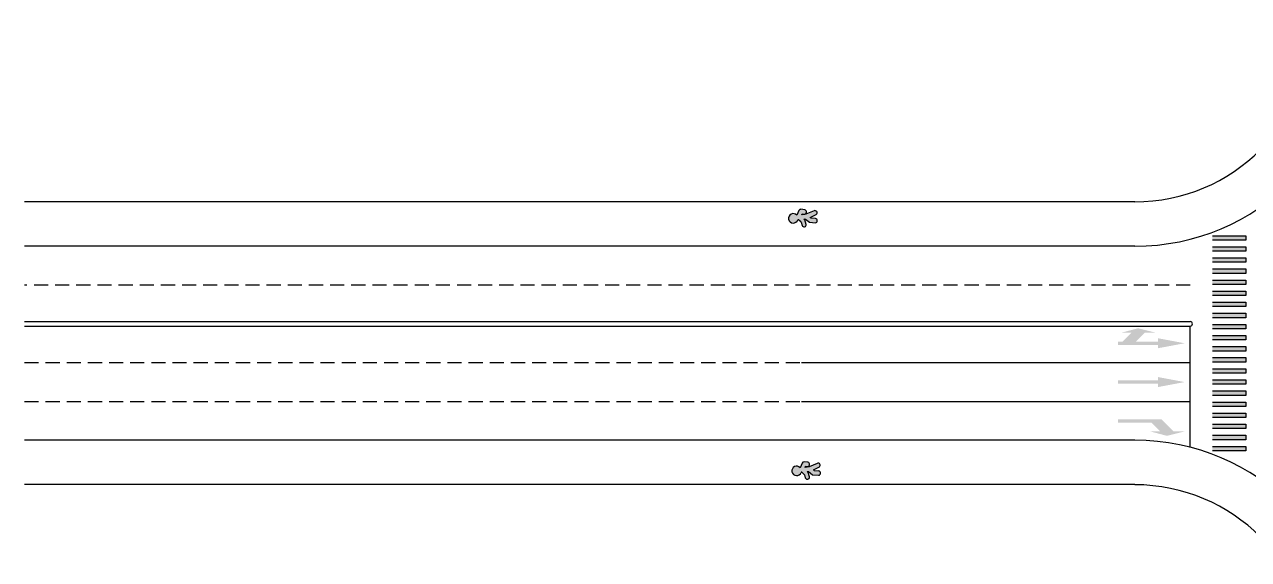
# Model space of a CAD drawing. Header units: millimetres. Extents: x 6292 to 6871, y 8066 to 8345.
# Drawn here: x 6617.3 to 6727.5, y 8175.6 to 8223.8 of the extents above; entities that cross this region are included whole.
import ezdxf

# ---------------------------------------------------------------- set-up
doc = ezdxf.new("R2010")
doc.units = ezdxf.units.MM
doc.header["$LTSCALE"] = 0.2
doc.linetypes.add('HIDDEN', pattern=[9.525, 6.35, -3.175])
doc.layers.get('0').update_dxf_attribs({"color": 255, "lineweight": 25})
doc.layers.add('7号白', color=7, linetype='Continuous', lineweight=25)
doc.layers.add('粗虚线', color=255, linetype='HIDDEN')

msp = doc.modelspace()

# ---------------------------------------------------------------- hatches: boundary and pattern name
h = msp.add_hatch(color=255)
h.dxf.hatch_style = 1
h.paths.add_polyline_path([(6724.26, 8204.37), (6724.26, 8204.77), (6727.26, 8204.77), (6727.26, 8204.37)])
h = msp.add_hatch(color=255)
h.dxf.hatch_style = 1
h.paths.add_polyline_path([(6724.26, 8203.37), (6724.26, 8203.77), (6727.26, 8203.77), (6727.26, 8203.37)])
h = msp.add_hatch(color=255)
h.dxf.hatch_style = 1
h.paths.add_polyline_path([(6724.26, 8202.37), (6724.26, 8202.77), (6727.26, 8202.77), (6727.26, 8202.37)])
h = msp.add_hatch(color=255)
h.dxf.hatch_style = 1
h.paths.add_polyline_path([(6724.26, 8201.37), (6724.26, 8201.77), (6727.26, 8201.77), (6727.26, 8201.37)])
h = msp.add_hatch(color=255)
h.dxf.hatch_style = 1
h.paths.add_polyline_path([(6724.26, 8200.37), (6724.26, 8200.77), (6727.26, 8200.77), (6727.26, 8200.37)])
h = msp.add_hatch(color=255)
h.dxf.hatch_style = 1
h.paths.add_polyline_path([(6724.26, 8199.37), (6724.26, 8199.77), (6727.26, 8199.77), (6727.26, 8199.37)])
h = msp.add_hatch(color=255)
h.dxf.hatch_style = 1
h.paths.add_polyline_path([(6724.26, 8198.37), (6724.26, 8198.77), (6727.26, 8198.77), (6727.26, 8198.37)])
h = msp.add_hatch(color=255)
h.dxf.hatch_style = 1
h.paths.add_polyline_path([(6724.26, 8197.37), (6724.26, 8197.77), (6727.26, 8197.77), (6727.26, 8197.37)])
h = msp.add_hatch(color=255)
h.dxf.hatch_style = 1
h.paths.add_polyline_path([(6715.76, 8195.22), (6716.16, 8195.22), (6716.96, 8196.02), (6716.06, 8196.02), (6717.56, 8196.42), (6719.16, 8196.02), (6718.16, 8196.02), (6717.36, 8195.22), (6719.36, 8195.22), (6719.36, 8195.52), (6721.76, 8195.07), (6719.36, 8194.62), (6719.36, 8194.92), (6715.76, 8194.92)])
edge = h.paths.add_edge_path(flags=17)
edge.add_line((6715.76, 8195.22), (6716.16, 8195.22))
h = msp.add_hatch(color=255)
h.dxf.hatch_style = 1
h.paths.add_polyline_path([(6724.26, 8196.37), (6724.26, 8196.77), (6727.26, 8196.77), (6727.26, 8196.37)])
h = msp.add_hatch(color=255)
h.dxf.hatch_style = 1
h.paths.add_polyline_path([(6724.26, 8195.37), (6724.26, 8195.77), (6727.26, 8195.77), (6727.26, 8195.37)])
h = msp.add_hatch(color=255)
h.dxf.hatch_style = 1
h.paths.add_polyline_path([(6724.26, 8194.37), (6724.26, 8194.77), (6727.26, 8194.77), (6727.26, 8194.37)])
h = msp.add_hatch(color=255)
h.dxf.hatch_style = 1
h.paths.add_polyline_path([(6724.26, 8193.37), (6724.26, 8193.77), (6727.26, 8193.77), (6727.26, 8193.37)])
h = msp.add_hatch(color=255)
h.dxf.hatch_style = 1
h.paths.add_polyline_path([(6724.26, 8192.37), (6724.26, 8192.77), (6727.26, 8192.77), (6727.26, 8192.37)])
h = msp.add_hatch(color=255)
h.dxf.hatch_style = 1
h.paths.add_polyline_path([(6719.36, 8191.12), (6721.76, 8191.57), (6719.36, 8192.02), (6719.36, 8191.72), (6715.76, 8191.72), (6715.76, 8191.42), (6719.36, 8191.42)])
h = msp.add_hatch(color=255)
h.dxf.hatch_style = 1
h.paths.add_polyline_path([(6724.26, 8191.37), (6724.26, 8191.77), (6727.26, 8191.77), (6727.26, 8191.37)])
h = msp.add_hatch(color=255)
h.dxf.hatch_style = 1
h.paths.add_polyline_path([(6724.26, 8190.37), (6724.26, 8190.77), (6727.26, 8190.77), (6727.26, 8190.37)])
h = msp.add_hatch(color=255)
h.dxf.hatch_style = 1
h.paths.add_polyline_path([(6724.26, 8189.37), (6724.26, 8189.77), (6727.26, 8189.77), (6727.26, 8189.37)])
h = msp.add_hatch(color=255)
h.dxf.hatch_style = 1
h.paths.add_polyline_path([(6724.26, 8188.37), (6724.26, 8188.77), (6727.26, 8188.77), (6727.26, 8188.37)])
h = msp.add_hatch(color=255)
h.dxf.hatch_style = 1
h.paths.add_polyline_path([(6715.76, 8188.22), (6719.66, 8188.22), (6720.76, 8187.12), (6721.76, 8187.12), (6720.16, 8186.72), (6718.66, 8187.12), (6719.56, 8187.12), (6718.76, 8187.92), (6715.76, 8187.92)])
h = msp.add_hatch(color=255)
h.dxf.hatch_style = 1
h.paths.add_polyline_path([(6724.26, 8187.37), (6724.26, 8187.77), (6727.26, 8187.77), (6727.26, 8187.37)])
h = msp.add_hatch(color=255)
h.dxf.hatch_style = 1
h.paths.add_polyline_path([(6724.26, 8186.37), (6724.26, 8186.77), (6727.26, 8186.77), (6727.26, 8186.37)])
h = msp.add_hatch(color=255)
h.dxf.hatch_style = 1
h.paths.add_polyline_path([(6724.26, 8185.37), (6724.26, 8185.77), (6727.26, 8185.77), (6727.26, 8185.37)])
at = {"layer": '7号白', "true_color": 0xffffff}
h = msp.add_hatch(color=7, dxfattribs=at)
h.dxf.hatch_style = 1
h.paths.add_polyline_path([(6686.92, 8206.2), (6686.98, 8206.2), (6687.22, 8205.98), (6687.3, 8205.69, 0.857044), (6687.67, 8205.79), (6687.56, 8206.19), (6687.47, 8206.27), (6687.6, 8206.27), (6687.96, 8205.98), (6688.5, 8205.94, 0.85262), (6688.51, 8206.32), (6688.12, 8206.35), (6688.04, 8206.42), (6688.58, 8206.69, 0.905947), (6688.38, 8207.01), (6687.64, 8206.7), (6687.29, 8206.65), (6687.31, 8206.75), (6687.47, 8206.72, 1.045404), (6687.52, 8207.11), (6687.19, 8207.15, 0.348), (6687.02, 8207.04), (6686.84, 8206.62, 3.731253)])
h = msp.add_hatch(color=7, dxfattribs=at)
h.dxf.hatch_style = 1
h.paths.add_polyline_path([(6687.21, 8183.43), (6687.27, 8183.43), (6687.51, 8183.21), (6687.59, 8182.92, 0.857044), (6687.96, 8183.02), (6687.85, 8183.42), (6687.76, 8183.5), (6687.89, 8183.5), (6688.25, 8183.21), (6688.79, 8183.17, 0.85262), (6688.8, 8183.55), (6688.41, 8183.58), (6688.33, 8183.65), (6688.87, 8183.92, 0.905947), (6688.67, 8184.24), (6687.93, 8183.93), (6687.58, 8183.88), (6687.6, 8183.98), (6687.76, 8183.95, 1.045404), (6687.81, 8184.34), (6687.48, 8184.38, 0.348), (6687.31, 8184.27), (6687.13, 8183.85, 3.731253)])

# ---------------------------------------------------------------- linework, layer by layer
for p, q in [((6717.26, 8207.82), (6617.26, 8207.82)), ((6717.26, 8203.82), (6617.26, 8203.82)), ((6724.26, 8204.77), (6727.26, 8204.77)), ((6727.26, 8204.37), (6724.26, 8204.37)), ((6724.26, 8203.77), (6727.26, 8203.77)), ((6727.26, 8204.77), (6727.26, 8204.37)), ((6727.26, 8203.77), (6727.26, 8203.37)), ((6727.26, 8203.37), (6724.26, 8203.37)), ((6724.26, 8202.77), (6727.26, 8202.77)), ((6727.26, 8202.77), (6727.26, 8202.37)), ((6727.26, 8202.37), (6724.26, 8202.37)), ((6724.26, 8201.77), (6727.26, 8201.77)), ((6727.26, 8201.77), (6727.26, 8201.37)), ((6727.26, 8201.37), (6724.26, 8201.37)), ((6724.26, 8200.77), (6727.26, 8200.77)), ((6727.26, 8200.37), (6724.26, 8200.37)), ((6727.26, 8200.77), (6727.26, 8200.37)), ((6724.26, 8199.77), (6727.26, 8199.77)), ((6727.26, 8199.37), (6724.26, 8199.37)), ((6727.26, 8199.77), (6727.26, 8199.37)), ((6724.26, 8198.77), (6727.26, 8198.77)), ((6727.26, 8198.37), (6724.26, 8198.37)), ((6727.26, 8198.77), (6727.26, 8198.37)), ((6724.26, 8197.77), (6727.26, 8197.77)), ((6727.26, 8197.37), (6724.26, 8197.37)), ((6727.26, 8197.77), (6727.26, 8197.37)), ((6722.26, 8185.68), (6722.26, 8196.62)), ((6724.26, 8196.77), (6727.26, 8196.77)), ((6727.26, 8196.37), (6724.26, 8196.37)), ((6727.26, 8196.77), (6727.26, 8196.37)), ((6724.26, 8195.77), (6727.26, 8195.77)), ((6727.26, 8195.37), (6724.26, 8195.37)), ((6727.26, 8195.77), (6727.26, 8195.37)), ((6724.26, 8194.77), (6727.26, 8194.77)), ((6727.26, 8194.37), (6724.26, 8194.37)), ((6724.26, 8193.77), (6727.26, 8193.77)), ((6727.26, 8194.77), (6727.26, 8194.37)), ((6727.26, 8193.77), (6727.26, 8193.37)), ((6687.26, 8193.32), (6722.26, 8193.32)), ((6727.26, 8193.37), (6724.26, 8193.37)), ((6724.26, 8192.77), (6727.26, 8192.77)), ((6727.26, 8192.77), (6727.26, 8192.37)), ((6727.26, 8192.37), (6724.26, 8192.37)), ((6724.26, 8191.77), (6727.26, 8191.77)), ((6727.26, 8191.77), (6727.26, 8191.37)), ((6727.26, 8191.37), (6724.26, 8191.37)), ((6724.26, 8190.77), (6727.26, 8190.77)), ((6727.26, 8190.77), (6727.26, 8190.37)), ((6687.26, 8189.82), (6722.26, 8189.82)), ((6727.26, 8190.37), (6724.26, 8190.37)), ((6724.26, 8189.77), (6727.26, 8189.77)), ((6727.26, 8189.37), (6724.26, 8189.37)), ((6727.26, 8189.77), (6727.26, 8189.37)), ((6724.26, 8188.77), (6727.26, 8188.77)), ((6727.26, 8188.37), (6724.26, 8188.37)), ((6727.26, 8188.77), (6727.26, 8188.37)), ((6724.26, 8187.77), (6727.26, 8187.77)), ((6727.26, 8187.37), (6724.26, 8187.37)), ((6727.26, 8187.77), (6727.26, 8187.37)), ((6717.26, 8186.32), (6617.26, 8186.32)), ((6724.26, 8186.77), (6727.26, 8186.77)), ((6727.26, 8186.37), (6724.26, 8186.37)), ((6727.26, 8186.77), (6727.26, 8186.37)), ((6724.26, 8185.77), (6727.26, 8185.77)), ((6727.26, 8185.37), (6724.26, 8185.37)), ((6727.26, 8185.77), (6727.26, 8185.37)), ((6717.26, 8182.32), (6617.26, 8182.32))]:
    msp.add_line(p, q)
at = {"color": 1}
for p, q in [((6617.26, 8197.02), (6722.26, 8197.02)), ((6617.26, 8196.62), (6722.26, 8196.62))]:
    msp.add_line(p, q, dxfattribs=at)
for centre, radius, start, end in [((6717.26, 8223.82), 20, 270, 0), ((6717.26, 8223.82), 16, 270, 360), ((6717.26, 8166.32), 20, 0, 90), ((6717.26, 8166.31), 16, 359.9977, 89.9977)]:
    msp.add_arc(centre, radius, start, end)
msp.add_arc((6722.26, 8196.82), 0.2, 270, 90, dxfattribs=at)
at = {"layer": '7号白'}
for p, q in [((6687.02, 8207.04), (6686.84, 8206.62)), ((6687.54, 8207.11), (6687.2, 8207.15)), ((6688.38, 8207.01), (6687.64, 8206.7)), ((6686.98, 8206.2), (6686.92, 8206.2)), ((6687.22, 8205.98), (6686.98, 8206.2)), ((6687.22, 8205.98), (6687.3, 8205.69)), ((6687.29, 8206.65), (6687.31, 8206.75)), ((6687.64, 8206.7), (6687.29, 8206.65)), ((6687.31, 8206.75), (6687.47, 8206.72)), ((6687.56, 8206.19), (6687.47, 8206.27)), ((6687.47, 8206.27), (6687.6, 8206.27)), ((6687.67, 8205.79), (6687.56, 8206.19)), ((6687.6, 8206.27), (6687.96, 8205.98)), ((6687.96, 8205.98), (6688.5, 8205.94)), ((6688.04, 8206.42), (6688.58, 8206.69)), ((6688.12, 8206.35), (6688.04, 8206.42)), ((6688.51, 8206.32), (6688.12, 8206.35)), ((6687.31, 8184.27), (6687.13, 8183.85)), ((6687.83, 8184.34), (6687.49, 8184.38)), ((6687.58, 8183.88), (6687.6, 8183.98)), ((6687.93, 8183.93), (6687.58, 8183.88)), ((6687.6, 8183.98), (6687.76, 8183.95)), ((6688.67, 8184.24), (6687.93, 8183.93)), ((6688.33, 8183.65), (6688.87, 8183.92)), ((6687.27, 8183.43), (6687.21, 8183.43)), ((6687.51, 8183.21), (6687.27, 8183.43)), ((6687.51, 8183.21), (6687.59, 8182.92)), ((6687.85, 8183.42), (6687.76, 8183.5)), ((6687.76, 8183.5), (6687.89, 8183.5)), ((6687.96, 8183.02), (6687.85, 8183.42)), ((6687.89, 8183.5), (6688.25, 8183.21)), ((6688.25, 8183.21), (6688.79, 8183.17)), ((6688.41, 8183.58), (6688.33, 8183.65)), ((6688.8, 8183.55), (6688.41, 8183.58))]:
    msp.add_line(p, q, dxfattribs=at)
for centre, radius, start, end in [((6687.17, 8206.98), 0.166, 82.1062, 160.328), ((6687.5, 8206.91), 0.195, 259.8786, 79.8786), ((6688.46, 8206.84), 0.19, 307.799, 116.4986), ((6686.51, 8206.33), 0.43, 41.5916, 341.5794), ((6688.48, 8206.13), 0.194, 277.2705, 79.0767), ((6687.48, 8205.77), 0.197, 203.7629, 6.1549), ((6686.81, 8183.56), 0.43, 41.5916, 341.5794), ((6687.46, 8184.21), 0.166, 82.1062, 160.328), ((6687.79, 8184.14), 0.195, 259.8786, 79.8786), ((6688.75, 8184.07), 0.19, 307.799, 116.4986), ((6687.77, 8183), 0.197, 203.7629, 6.1549), ((6688.77, 8183.36), 0.194, 277.2705, 79.0767)]:
    msp.add_arc(centre, radius, start, end, dxfattribs=at)
at = {"layer": '粗虚线'}
for p, q in [((6722.26, 8200.32), (6617.26, 8200.32)), ((6617.26, 8193.32), (6687.26, 8193.32)), ((6617.26, 8189.82), (6687.26, 8189.82))]:
    msp.add_line(p, q, dxfattribs=at)

doc.saveas('drawing.dxf')
